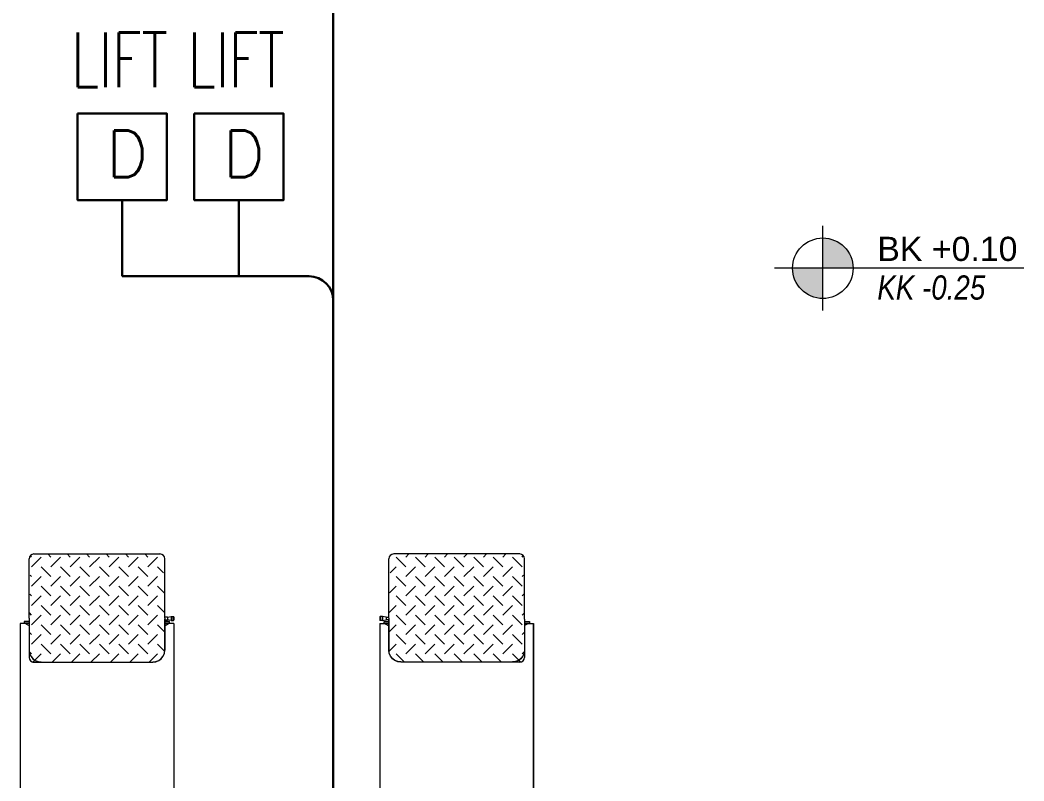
# Model space of a CAD drawing. Extents: x -1073 to 35213, y -1180 to 6950.
# Drawn here: x 634.4 to 1048.8, y 927.5 to 1241.8 of the extents above; entities that cross this region are included whole.
import ezdxf
from ezdxf.enums import TextEntityAlignment as Align

# ---------------------------------------------------------------- set-up
doc = ezdxf.new("R2010")
doc.units = 0
doc.header["$LTSCALE"] = 25
doc.layers.get('0').update_dxf_attribs({"color": 9, "lineweight": 9})
for name, color, linetype, lineweight in [('21', 9, 'Continuous', 9), ('B_Ekipman_Zemin', 155, 'Continuous', 9), ('DATA TAVAN', 160, 'Continuous', 30), ('E-DATA LIFT PRIZI', 7, 'Continuous', 30)]:
    doc.layers.add(name, color=color, linetype=linetype, lineweight=lineweight)
doc.styles.add('Arial', font='arial.ttf', dxfattribs={"height": 2.5})
doc.styles.add('E-YAZI', font='txttw.shx')
doc.styles.add('MuuM_TEXT-ITALIC', font='ARIALNI.TTF')

# ---------------------------------------------------------------- blocks, each defined once
blk = doc.blocks.new('0_elevationtarget-p-bk')
h = blk.add_hatch(color=254)
h.paths.add_polyline_path([(2.5, 0, 0.414214), (0, 2.5), (0, 0)])
h.paths.add_polyline_path([(0, 0), (-2.5, 0, 0.414214), (0, -2.5)])
blk.add_line((0, -3.5), (0, 3.5))
blk.add_lwpolyline([(16.605, 0), (-4, 0)])
blk.add_circle((0, 0), 2.5)
at = {"style": 'Arial'}
blk.add_attdef('BITMISKOT', text='', height=2, dxfattribs=at).set_placement((4.5, 0), align=Align.BOTTOM_LEFT)
at = {"style": 'MuuM_TEXT-ITALIC'}
blk.add_attdef('FINISHINGFLOORLEVEL', text='', height=2, dxfattribs=at).set_placement((4.5, -0.592), align=Align.TOP_LEFT)
blk = doc.blocks.new('4800makaslift')
for p, q in [((14263, 12514.5), (14259.7, 12517.8)), ((14273.2, 12527), (14793.2, 12527)), ((14343, 12514.5), (14330.5, 12527)), ((14423, 12514.5), (14410.5, 12527)), ((14503, 12514.5), (14490.5, 12527)), ((14583, 12514.5), (14570.5, 12527)), ((14663, 12514.5), (14650.5, 12527)), ((14743, 12514.5), (14730.5, 12527)), ((16278.2, 12527), (15758.2, 12527)), ((15808.3, 12514.5), (15820.8, 12527)), ((15888.3, 12514.5), (15900.8, 12527)), ((15968.3, 12514.5), (15980.8, 12527)), ((16048.3, 12514.5), (16060.8, 12527)), ((16128.3, 12514.5), (16140.8, 12527)), ((16208.3, 12514.5), (16220.8, 12527)), ((16288.3, 12514.5), (16291.6, 12517.8)), ((14253.2, 12261.5), (14253.2, 12507)), ((14263, 12474.5), (14303, 12514.5)), ((14343, 12434.5), (14303, 12474.5)), ((14343, 12474.5), (14383, 12514.5)), ((14423, 12434.5), (14383, 12474.5)), ((14423, 12474.5), (14463, 12514.5)), ((14503, 12434.5), (14463, 12474.5)), ((14503, 12474.5), (14543, 12514.5)), ((14583, 12434.5), (14543, 12474.5)), ((14583, 12474.5), (14623, 12514.5)), ((14663, 12434.5), (14623, 12474.5)), ((14663, 12474.5), (14703, 12514.5)), ((14743, 12434.5), (14703, 12474.5)), ((14743, 12474.5), (14783, 12514.5)), ((14808.3, 12449.2), (14783, 12474.5)), ((14813.2, 12261.5), (14813.2, 12507)), ((15738.2, 12261.5), (15738.2, 12507)), ((15743, 12449.2), (15768.3, 12474.5)), ((15808.3, 12474.5), (15768.3, 12514.5)), ((15808.3, 12434.5), (15848.3, 12474.5)), ((15888.3, 12474.5), (15848.3, 12514.5)), ((15888.3, 12434.5), (15928.3, 12474.5)), ((15968.3, 12474.5), (15928.3, 12514.5)), ((15968.3, 12434.5), (16008.3, 12474.5)), ((16048.3, 12474.5), (16008.3, 12514.5)), ((16048.3, 12434.5), (16088.3, 12474.5)), ((16128.3, 12474.5), (16088.3, 12514.5)), ((16128.3, 12434.5), (16168.3, 12474.5)), ((16208.3, 12474.5), (16168.3, 12514.5)), ((16208.3, 12434.5), (16248.3, 12474.5)), ((16288.3, 12474.5), (16248.3, 12514.5)), ((16298.2, 12261.5), (16298.2, 12507)), ((14263, 12434.5), (14257.8, 12439.7)), ((14263, 12394.5), (14303, 12434.5)), ((14343, 12394.5), (14383, 12434.5)), ((14423, 12394.5), (14463, 12434.5)), ((14503, 12394.5), (14543, 12434.5)), ((14583, 12394.5), (14623, 12434.5)), ((14663, 12394.5), (14703, 12434.5)), ((14743, 12394.5), (14783, 12434.5)), ((15808.3, 12394.5), (15768.3, 12434.5)), ((15888.3, 12394.5), (15848.3, 12434.5)), ((15968.3, 12394.5), (15928.3, 12434.5)), ((16048.3, 12394.5), (16008.3, 12434.5)), ((16128.3, 12394.5), (16088.3, 12434.5)), ((16208.3, 12394.5), (16168.3, 12434.5)), ((16288.3, 12394.5), (16248.3, 12434.5)), ((16288.3, 12434.5), (16293.6, 12439.7)), ((14343, 12354.5), (14303, 12394.5)), ((14423, 12354.5), (14383, 12394.5)), ((14503, 12354.5), (14463, 12394.5)), ((14583, 12354.5), (14543, 12394.5)), ((14663, 12354.5), (14623, 12394.5)), ((14743, 12354.5), (14703, 12394.5)), ((14810.3, 12367.1), (14783, 12394.5)), ((15741, 12367.1), (15768.3, 12394.5)), ((15808.3, 12354.5), (15848.3, 12394.5)), ((15888.3, 12354.5), (15928.3, 12394.5)), ((15968.3, 12354.5), (16008.3, 12394.5)), ((16048.3, 12354.5), (16088.3, 12394.5)), ((16128.3, 12354.5), (16168.3, 12394.5)), ((16208.3, 12354.5), (16248.3, 12394.5)), ((14263, 12354.5), (14255.9, 12361.6)), ((14263, 12314.5), (14303, 12354.5)), ((14343, 12314.5), (14383, 12354.5)), ((14423, 12314.5), (14463, 12354.5)), ((14503, 12314.5), (14543, 12354.5)), ((14583, 12314.5), (14623, 12354.5)), ((14663, 12314.5), (14703, 12354.5)), ((14743, 12314.5), (14783, 12354.5)), ((15808.3, 12314.5), (15768.3, 12354.5)), ((15888.3, 12314.5), (15848.3, 12354.5)), ((15968.3, 12314.5), (15928.3, 12354.5)), ((16048.3, 12314.5), (16008.3, 12354.5)), ((16128.3, 12314.5), (16088.3, 12354.5)), ((16208.3, 12314.5), (16168.3, 12354.5)), ((16288.3, 12314.5), (16248.3, 12354.5)), ((16288.3, 12354.5), (16295.5, 12361.6)), ((14343, 12274.5), (14303, 12314.5)), ((14423, 12274.5), (14383, 12314.5)), ((14503, 12274.5), (14463, 12314.5)), ((14583, 12274.5), (14543, 12314.5)), ((14663, 12274.5), (14623, 12314.5)), ((14743, 12274.5), (14703, 12314.5)), ((14812.4, 12285.1), (14783, 12314.5)), ((15739, 12285.1), (15768.3, 12314.5)), ((15808.3, 12274.5), (15848.3, 12314.5)), ((15888.3, 12274.5), (15928.3, 12314.5)), ((15968.3, 12274.5), (16008.3, 12314.5)), ((16048.3, 12274.5), (16088.3, 12314.5)), ((16128.3, 12274.5), (16168.3, 12314.5)), ((16208.3, 12274.5), (16248.3, 12314.5)), ((14263, 12274.5), (14254, 12283.5)), ((14303, 12274.5), (14263, 12234.5)), ((14383, 12274.5), (14343, 12234.5)), ((14463, 12274.5), (14423, 12234.5)), ((14543, 12274.5), (14503, 12234.5)), ((14623, 12274.5), (14583, 12234.5)), ((14703, 12274.5), (14663, 12234.5)), ((14783, 12274.5), (14743, 12234.5)), ((14824.1, 12266.5), (14813.2, 12266.5)), ((14824.1, 12266.6), (14839.1, 12268.6)), ((14824.1, 12266.6), (14824.1, 12254.5)), ((14839.1, 12268.6), (14849.1, 12268.6)), ((14839.1, 12268.6), (14839.1, 12252.6)), ((14847.1, 12254.6), (14847.1, 12266.6)), ((14851.1, 12266.6), (14851.1, 12254.6)), ((15700.3, 12266.6), (15700.3, 12254.6)), ((15712.3, 12268.6), (15702.3, 12268.6)), ((15704.3, 12254.6), (15704.3, 12266.6)), ((15712.3, 12268.6), (15712.3, 12252.6)), ((15727.3, 12266.6), (15712.3, 12268.6)), ((15727.3, 12266.6), (15727.3, 12254.5)), ((15727.3, 12266.5), (15738.2, 12266.5)), ((15768.3, 12274.5), (15808.3, 12234.5)), ((15848.3, 12274.5), (15888.3, 12234.5)), ((15928.3, 12274.5), (15968.3, 12234.5)), ((16008.3, 12274.5), (16048.3, 12234.5)), ((16088.3, 12274.5), (16128.3, 12234.5)), ((16168.3, 12274.5), (16208.3, 12234.5)), ((16248.3, 12274.5), (16288.3, 12234.5)), ((16288.3, 12274.5), (16297.4, 12283.5)), ((14253.2, 12239.6), (14215.7, 12239.6)), ((14215.7, 12239.6), (14215.7, 7239.6)), ((14253.2, 12247.6), (14233.2, 12247.6)), ((14233.2, 12247.6), (14233.2, 12239.6)), ((14253.2, 12247), (14235.7, 12247)), ((14239.8, 12239.1), (14253.1, 12231.4)), ((14253.2, 12258.4), (14253.2, 12100)), ((14253.2, 12258.3), (14253.2, 12130.2)), ((14303, 12234.5), (14343, 12194.5)), ((14383, 12234.5), (14423, 12194.5)), ((14463, 12234.5), (14503, 12194.5)), ((14543, 12234.5), (14583, 12194.5)), ((14623, 12234.5), (14663, 12194.5)), ((14703, 12234.5), (14743, 12194.5)), ((14783, 12234.5), (14813.2, 12204.3)), ((14813.2, 12261.5), (14813.2, 12129.4)), ((14813.2, 12130.2), (14813.2, 12258.3)), ((14813.2, 12254.5), (14824.1, 12254.5)), ((14833.2, 12247.6), (14813.2, 12247.6)), ((14830.7, 12247), (14813.2, 12247)), ((14850.7, 12239.6), (14813.2, 12239.6)), ((14828.4, 12238.4), (14814, 12230.1)), ((14839.1, 12252.6), (14824.1, 12254.5)), ((14833.2, 12239.6), (14833.2, 12247.6)), ((14839.1, 12252.6), (14849.1, 12252.6)), ((14850.7, 12239.6), (14850.7, 7239.6)), ((15700.7, 12239.6), (15700.7, 7239.6)), ((15700.7, 12239.6), (15738.2, 12239.6)), ((15712.3, 12252.6), (15702.3, 12252.6)), ((15712.3, 12252.6), (15727.3, 12254.5)), ((15718.2, 12239.6), (15718.2, 12247.6)), ((15718.2, 12247.6), (15738.2, 12247.6)), ((15720.7, 12247), (15738.2, 12247)), ((15722.9, 12238.4), (15737.4, 12230.1)), ((15738.2, 12254.5), (15727.3, 12254.5)), ((15738.2, 12261.5), (15738.2, 12129.4)), ((15738.2, 12130.2), (15738.2, 12258.3)), ((15768.3, 12234.5), (15738.2, 12204.3)), ((15848.3, 12234.5), (15808.3, 12194.5)), ((15928.3, 12234.5), (15888.3, 12194.5)), ((16008.3, 12234.5), (15968.3, 12194.5)), ((16088.3, 12234.5), (16048.3, 12194.5)), ((16168.3, 12234.5), (16128.3, 12194.5)), ((16248.3, 12234.5), (16208.3, 12194.5)), ((16298.2, 12258.4), (16298.2, 12100)), ((16298.2, 12258.3), (16298.2, 12130.2)), ((16298.2, 12247.6), (16318.2, 12247.6)), ((16298.2, 12247), (16315.7, 12247)), ((16298.2, 12239.6), (16335.7, 12239.6)), ((16311.6, 12239.1), (16298.3, 12231.4)), ((16318.2, 12247.6), (16318.2, 12239.6)), ((16335.7, 12239.6), (16335.7, 10600.3)), ((16335.7, 7239.6), (16335.7, 12239.6)), ((14253.2, 12204.3), (14263, 12194.5)), ((14303, 12194.5), (14263, 12154.5)), ((14383, 12194.5), (14343, 12154.5)), ((14463, 12194.5), (14423, 12154.5)), ((14543, 12194.5), (14503, 12154.5)), ((14623, 12194.5), (14583, 12154.5)), ((14703, 12194.5), (14663, 12154.5)), ((14783, 12194.5), (14743, 12154.5)), ((15768.3, 12194.5), (15808.3, 12154.5)), ((15848.3, 12194.5), (15888.3, 12154.5)), ((15928.3, 12194.5), (15968.3, 12154.5)), ((16008.3, 12194.5), (16048.3, 12154.5)), ((16088.3, 12194.5), (16128.3, 12154.5)), ((16168.3, 12194.5), (16208.3, 12154.5)), ((16248.3, 12194.5), (16288.3, 12154.5)), ((16298.2, 12204.3), (16288.3, 12194.5)), ((14303, 12154.5), (14343, 12114.5)), ((14383, 12154.5), (14423, 12114.5)), ((14463, 12154.5), (14503, 12114.5)), ((14543, 12154.5), (14583, 12114.5)), ((14623, 12154.5), (14663, 12114.5)), ((14703, 12154.5), (14743, 12114.5)), ((14783, 12154.5), (14813.2, 12124.3)), ((15768.3, 12154.5), (15738.2, 12124.3)), ((15848.3, 12154.5), (15808.3, 12114.5)), ((15928.3, 12154.5), (15888.3, 12114.5)), ((16008.3, 12154.5), (15968.3, 12114.5)), ((16088.3, 12154.5), (16048.3, 12114.5)), ((16168.3, 12154.5), (16128.3, 12114.5)), ((16248.3, 12154.5), (16208.3, 12114.5)), ((14253.2, 12124.3), (14263, 12114.5)), ((14303, 12114.5), (14269, 12080.4)), ((14383, 12114.5), (14348.5, 12080)), ((14463, 12114.5), (14428.5, 12080)), ((14543, 12114.5), (14508.5, 12080)), ((14623, 12114.5), (14588.5, 12080)), ((14703, 12114.5), (14668.5, 12080)), ((14783, 12114.5), (14748.5, 12080)), ((14811.5, 12117.5), (14813.2, 12130.2)), ((15739.9, 12117.5), (15738.2, 12130.2)), ((15768.3, 12114.5), (15802.8, 12080)), ((15848.3, 12114.5), (15882.8, 12080)), ((15928.3, 12114.5), (15962.8, 12080)), ((16008.3, 12114.5), (16042.8, 12080)), ((16088.3, 12114.5), (16122.8, 12080)), ((16168.3, 12114.5), (16202.8, 12080)), ((16248.3, 12114.5), (16282.4, 12080.4)), ((16298.2, 12124.3), (16288.3, 12114.5)), ((14268.2, 12080), (14763.2, 12080.1)), ((14273.2, 12080), (14763.2, 12081)), ((14290.2, 12081.8), (14303.2, 12080.1)), ((14308.2, 12080.1), (14308.2, 12080)), ((14308.2, 12080), (14758.2, 12080)), ((16278.2, 12080), (15788.2, 12081)), ((16283.2, 12080), (15788.2, 12080.1)), ((16243.2, 12080), (15793.2, 12080)), ((16243.2, 12080.1), (16243.2, 12080)), ((16261.1, 12081.8), (16248.2, 12080.1))]:
    blk.add_line(p, q)
for points in [[(14253.2, 12130.2), (14254.9, 12117.5), (14259.9, 12105.6), (14267.8, 12095.4), (14278.2, 12087.6), (14290.2, 12082.7), (14303.2, 12081)], [(14253.2, 12129.4), (14254.9, 12116.6), (14259.9, 12104.7), (14267.8, 12094.6), (14278.2, 12086.7), (14290.2, 12081.8)], [(14763.2, 12080.1), (14776.1, 12081.8), (14788.2, 12086.7), (14798.5, 12094.6), (14806.5, 12104.7), (14811.5, 12116.6), (14813.2, 12129.4)], [(14763.2, 12081), (14776.1, 12082.7), (14788.2, 12087.6), (14798.5, 12095.4), (14806.5, 12105.6), (14811.5, 12117.5)], [(15788.2, 12080.1), (15775.2, 12081.8), (15763.2, 12086.7), (15752.8, 12094.6), (15744.9, 12104.7), (15739.9, 12116.6), (15738.2, 12129.4)], [(15788.2, 12081), (15775.2, 12082.7), (15763.2, 12087.6), (15752.8, 12095.4), (15744.9, 12105.6), (15739.9, 12117.5)], [(16298.2, 12130.2), (16296.5, 12117.5), (16291.5, 12105.6), (16283.5, 12095.4), (16273.2, 12087.6), (16261.1, 12082.7), (16248.2, 12081)], [(16298.2, 12129.4), (16296.5, 12116.6), (16291.5, 12104.7), (16283.5, 12094.6), (16273.2, 12086.7), (16261.1, 12081.8)]]:
    blk.add_lwpolyline(points)
for centre, radius, start, end in [((14273.2, 12507), 20, 90, 180), ((14793.2, 12507), 20, 0, 90), ((15758.2, 12507), 20, 90, 180), ((16278.2, 12507), 20, 360, 90), ((14849.1, 12266.6), 2, 0, 180), ((15702.3, 12266.6), 2, 360, 180), ((14273.2, 12258.4), 20, 171.1197, 180), ((14849.1, 12254.6), 2, 180, 0), ((15702.3, 12254.6), 2, 180, 360), ((16278.2, 12258.4), 20, 360, 8.8803), ((14273.2, 12100), 20, 180, 270), ((16278.2, 12100), 20, 270, 360)]:
    blk.add_arc(centre, radius, start, end)
blk = doc.blocks.new('E-DATA LIFT PRIZI')
at = {"layer": 'E-DATA LIFT PRIZI', "color": 2}
blk.add_line((0, 0), (0, 41.99), dxfattribs=at)
blk.add_lwpolyline([(-24.58, 89.56), (24.58, 89.56), (24.58, 41.99), (-24.58, 41.99)], close=True, dxfattribs=at)
at = {"layer": 'E-DATA LIFT PRIZI', "color": 2, "style": 'E-YAZI', "width": 0.7}
blk.add_text('LIFT', height=30, dxfattribs=at).set_placement((-28.02, 104.21))
at = {"layer": 'E-DATA LIFT PRIZI', "color": 2, "style": 'E-YAZI'}
blk.add_text('D', height=25.6, dxfattribs=at).set_placement((-8.79, 54.59))

msp = doc.modelspace()

# ---------------------------------------------------------------- linework, layer by layer
at = {"layer": 'DATA TAVAN'}
for p, q in [((763.7, 1125.97), (763.7, 1305.69)), ((696.06, 1135.97), (676.57, 1135.97)), ((696.06, 1135.97), (743.17, 1135.97)), ((743.17, 1135.97), (753.7, 1135.97)), ((763.7, 1125.97), (763.7, 436.88))]:
    msp.add_line(p, q, dxfattribs=at)
msp.add_arc((753.7, 1125.97), 10, 0, 90, dxfattribs=at)

# ---------------------------------------------------------------- block references
at = {"layer": '21', "xscale": 5, "yscale": 5, "zscale": 5}
msp.add_blockref('0_elevationtarget-p-bk', (965.78, 1139.28), dxfattribs=at).add_auto_attribs({'BITMISKOT': 'BK +0.10', 'FINISHINGFLOORLEVEL': 'KK -0.25'})
at = {"layer": 'B_Ekipman_Zemin', "xscale": 0.1, "yscale": 0.1, "zscale": 0.1}
msp.add_blockref('4800makaslift', (-787.17, -231.46), dxfattribs=at)
at = {"layer": 'E-DATA LIFT PRIZI', "color": 1, "xscale": 0.75, "yscale": 0.75, "zscale": 0.75}
for p in [(676.57, 1135.97), (724.74, 1135.97)]:
    msp.add_blockref('E-DATA LIFT PRIZI', p, dxfattribs=at)

doc.saveas('drawing.dxf')
